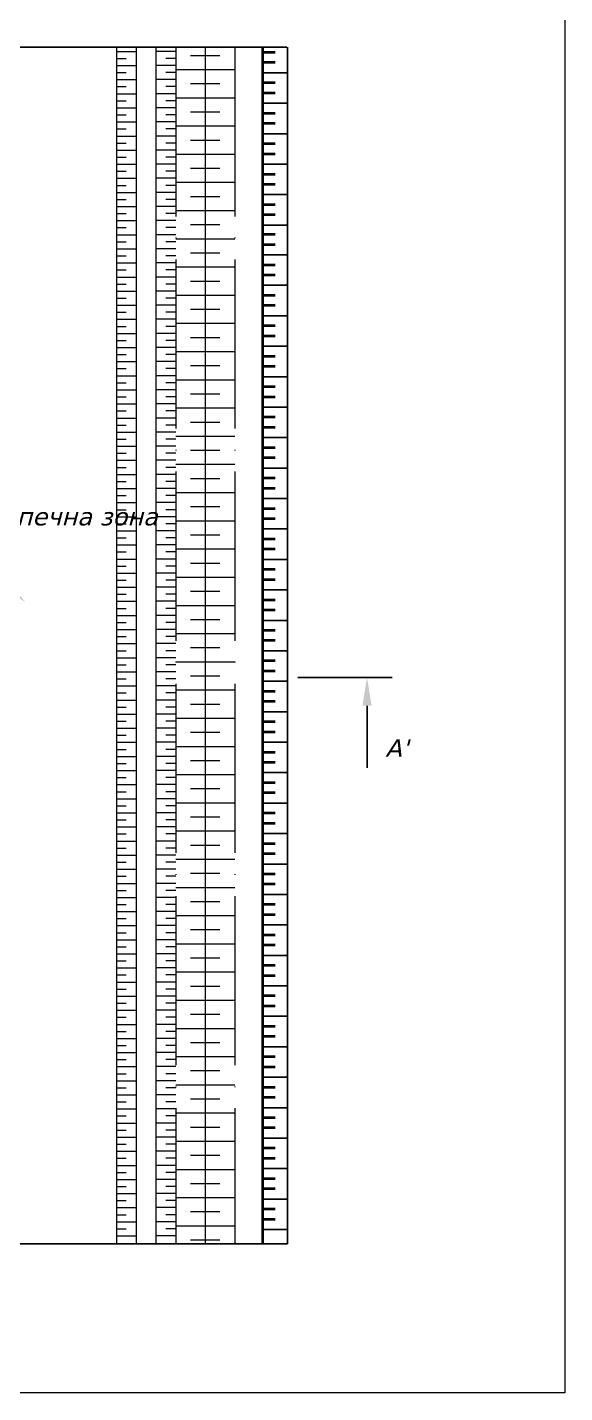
# Model space of a CAD drawing. Header units: millimetres. Extents: x -1138 to 1768, y 100 to 1081.
# Drawn here: x 1108.6 to 1185, y 440.9 to 634.6 of the extents above; entities that cross this region are included whole.
import ezdxf
from ezdxf import colors
from ezdxf.entities.mleader import LeaderData, LeaderLine
from ezdxf.math import Vec2, Vec3

# ---------------------------------------------------------------- set-up
doc = ezdxf.new("R2010")
doc.units = ezdxf.units.MM
doc.linetypes.add('ACAD_ISO04W100', pattern=[30, 24, -3, 0, -3])
doc.layers.add('НАДЗЕМКА', color=7, linetype='Continuous')
doc.layers.add('ТРАНСПОРТ', color=7, linetype='Continuous')
doc.styles.get("Standard").update_dxf_attribs({"font": 'calibri.ttf'})
doc.styles.add('стиль1', font='verdanai.ttf', dxfattribs={"height": 2.5})

msp = doc.modelspace()

# ---------------------------------------------------------------- linework, layer by layer
at = {"color": 6, "lineweight": 20}
msp.add_lwpolyline([(956.512, 735.66), (1184.956, 735.66), (1184.956, 440.944), (956.512, 440.944)], close=True, dxfattribs=at)
at = {"lineweight": 20}
for points in [[(1121.297, 631.793), (1121.297, 462.063)], [(1124.107, 631.793), (1124.107, 462.063)], [(1126.917, 631.793), (1126.917, 462.063)], [(1133.911, 631.793), (1133.911, 462.063)], [(1121.297, 631.19), (1124.107, 631.19)], [(1121.297, 630.19), (1122.702, 630.19)], [(1129.727, 631.19), (1126.917, 631.19)], [(1129.727, 630.19), (1128.322, 630.19)], [(1121.297, 629.19), (1124.107, 629.19)], [(1121.297, 628.19), (1122.702, 628.19)], [(1129.727, 629.19), (1126.917, 629.19)], [(1129.727, 628.19), (1128.322, 628.19)], [(1121.297, 627.19), (1124.107, 627.19)], [(1121.297, 627.19), (1124.107, 627.19)], [(1121.297, 626.19), (1122.702, 626.19)], [(1129.727, 627.19), (1126.917, 627.19)], [(1129.727, 627.19), (1126.917, 627.19)], [(1129.727, 626.19), (1128.322, 626.19)], [(1121.297, 625.19), (1124.107, 625.19)], [(1121.297, 624.19), (1122.702, 624.19)], [(1129.727, 625.19), (1126.917, 625.19)], [(1129.727, 624.19), (1128.322, 624.19)], [(1121.297, 623.19), (1124.107, 623.19)], [(1121.297, 623.19), (1124.107, 623.19)], [(1121.297, 622.19), (1122.702, 622.19)], [(1129.727, 623.19), (1126.917, 623.19)], [(1129.727, 623.19), (1126.917, 623.19)], [(1129.727, 622.19), (1128.322, 622.19)], [(1121.297, 621.19), (1124.107, 621.19)], [(1121.297, 620.19), (1122.702, 620.19)], [(1129.727, 621.19), (1126.917, 621.19)], [(1129.727, 620.19), (1128.322, 620.19)], [(1121.297, 619.19), (1124.107, 619.19)], [(1121.297, 619.19), (1124.107, 619.19)], [(1121.297, 618.19), (1122.702, 618.19)], [(1129.727, 619.19), (1126.917, 619.19)], [(1129.727, 619.19), (1126.917, 619.19)], [(1129.727, 618.19), (1128.322, 618.19)], [(1121.297, 617.19), (1124.107, 617.19)], [(1121.297, 616.19), (1122.702, 616.19)], [(1129.727, 617.19), (1126.917, 617.19)], [(1129.727, 616.19), (1128.322, 616.19)], [(1121.297, 615.19), (1124.107, 615.19)], [(1121.297, 615.19), (1124.107, 615.19)], [(1121.297, 614.19), (1122.702, 614.19)], [(1129.727, 615.19), (1126.917, 615.19)], [(1129.727, 615.19), (1126.917, 615.19)], [(1129.727, 614.19), (1128.322, 614.19)], [(1121.297, 613.19), (1124.107, 613.19)], [(1121.297, 612.19), (1122.702, 612.19)], [(1129.727, 613.19), (1126.917, 613.19)], [(1129.727, 612.19), (1128.322, 612.19)], [(1121.297, 611.19), (1124.107, 611.19)], [(1121.297, 611.19), (1124.107, 611.19)], [(1121.297, 610.19), (1122.702, 610.19)], [(1129.727, 611.19), (1126.917, 611.19)], [(1129.727, 611.19), (1126.917, 611.19)], [(1129.727, 610.19), (1128.322, 610.19)], [(1121.297, 609.19), (1124.107, 609.19)], [(1121.297, 608.19), (1122.702, 608.19)], [(1129.727, 609.19), (1126.917, 609.19)], [(1129.727, 608.19), (1128.322, 608.19)], [(1121.297, 607.19), (1124.107, 607.19)], [(1121.297, 607.19), (1124.107, 607.19)], [(1121.297, 606.19), (1122.702, 606.19)], [(1129.727, 607.19), (1126.917, 607.19)], [(1129.727, 607.19), (1126.917, 607.19)], [(1129.727, 606.19), (1128.322, 606.19)], [(1121.297, 605.19), (1124.107, 605.19)], [(1129.727, 605.19), (1126.917, 605.19)], [(1121.297, 604.19), (1122.702, 604.19)], [(1121.297, 603.19), (1124.107, 603.19)], [(1121.297, 603.19), (1124.107, 603.19)], [(1129.727, 603.19), (1126.917, 603.19)], [(1129.727, 603.19), (1126.917, 603.19)], [(1129.727, 604.19), (1128.322, 604.19)], [(1121.297, 602.19), (1122.702, 602.19)], [(1121.297, 601.19), (1124.107, 601.19)], [(1129.727, 601.19), (1126.917, 601.19)], [(1129.727, 602.19), (1128.322, 602.19)], [(1121.297, 600.19), (1122.702, 600.19)], [(1121.297, 599.19), (1124.107, 599.19)], [(1121.297, 599.19), (1124.107, 599.19)], [(1129.727, 599.19), (1126.917, 599.19)], [(1129.727, 599.19), (1126.917, 599.19)], [(1129.727, 600.19), (1128.322, 600.19)], [(1121.297, 598.19), (1122.702, 598.19)], [(1121.297, 597.19), (1124.107, 597.19)], [(1129.727, 597.19), (1126.917, 597.19)], [(1129.727, 598.19), (1128.322, 598.19)], [(1121.297, 596.19), (1122.702, 596.19)], [(1121.297, 595.19), (1124.107, 595.19)], [(1121.297, 595.19), (1124.107, 595.19)], [(1129.727, 595.19), (1126.917, 595.19)], [(1129.727, 595.19), (1126.917, 595.19)], [(1129.727, 596.19), (1128.322, 596.19)], [(1121.297, 594.19), (1122.702, 594.19)], [(1121.297, 593.19), (1124.107, 593.19)], [(1129.727, 593.19), (1126.917, 593.19)], [(1129.727, 594.19), (1128.322, 594.19)], [(1121.297, 592.19), (1122.702, 592.19)], [(1121.297, 591.19), (1124.107, 591.19)], [(1121.297, 591.19), (1124.107, 591.19)], [(1129.727, 591.19), (1126.917, 591.19)], [(1129.727, 591.19), (1126.917, 591.19)], [(1129.727, 592.19), (1128.322, 592.19)], [(1121.297, 590.19), (1122.702, 590.19)], [(1121.297, 589.19), (1124.107, 589.19)], [(1129.727, 589.19), (1126.917, 589.19)], [(1129.727, 590.19), (1128.322, 590.19)], [(1121.297, 588.19), (1122.702, 588.19)], [(1121.297, 587.19), (1124.107, 587.19)], [(1121.297, 587.19), (1124.107, 587.19)], [(1129.727, 587.19), (1126.917, 587.19)], [(1129.727, 587.19), (1126.917, 587.19)], [(1129.727, 588.19), (1128.322, 588.19)], [(1121.297, 586.19), (1122.702, 586.19)], [(1121.297, 585.19), (1124.107, 585.19)], [(1129.727, 585.19), (1126.917, 585.19)], [(1129.727, 586.19), (1128.322, 586.19)], [(1121.297, 584.19), (1122.702, 584.19)], [(1121.297, 583.19), (1124.107, 583.19)], [(1121.297, 583.19), (1124.107, 583.19)], [(1129.727, 583.19), (1126.917, 583.19)], [(1129.727, 583.19), (1126.917, 583.19)], [(1129.727, 584.19), (1128.322, 584.19)], [(1121.297, 582.19), (1122.702, 582.19)], [(1121.297, 581.19), (1124.107, 581.19)], [(1129.727, 581.19), (1126.917, 581.19)], [(1129.727, 582.19), (1128.322, 582.19)], [(1121.297, 580.19), (1122.702, 580.19)], [(1121.297, 579.19), (1124.107, 579.19)], [(1121.297, 579.19), (1124.107, 579.19)], [(1129.727, 579.19), (1126.917, 579.19)], [(1129.727, 579.19), (1126.917, 579.19)], [(1129.727, 580.19), (1128.322, 580.19)], [(1121.297, 578.19), (1122.702, 578.19)], [(1121.297, 577.19), (1124.107, 577.19)], [(1129.727, 577.19), (1126.917, 577.19)], [(1129.727, 578.19), (1128.322, 578.19)], [(1121.297, 576.19), (1122.702, 576.19)], [(1121.297, 575.19), (1124.107, 575.19)], [(1121.297, 575.19), (1124.107, 575.19)], [(1129.727, 575.19), (1126.917, 575.19)], [(1129.727, 575.19), (1126.917, 575.19)], [(1129.727, 576.19), (1128.322, 576.19)], [(1121.297, 574.19), (1122.702, 574.19)], [(1129.727, 574.19), (1128.322, 574.19)], [(1121.297, 573.19), (1124.107, 573.19)], [(1121.297, 572.19), (1122.702, 572.19)], [(1129.727, 573.19), (1126.917, 573.19)], [(1129.727, 572.19), (1128.322, 572.19)], [(1121.297, 571.19), (1124.107, 571.19)], [(1121.297, 571.19), (1124.107, 571.19)], [(1121.297, 570.19), (1122.702, 570.19)], [(1129.727, 571.19), (1126.917, 571.19)], [(1129.727, 571.19), (1126.917, 571.19)], [(1129.727, 570.19), (1128.322, 570.19)], [(1121.297, 569.19), (1124.107, 569.19)], [(1121.297, 568.19), (1122.702, 568.19)], [(1129.727, 569.19), (1126.917, 569.19)], [(1129.727, 568.19), (1128.322, 568.19)], [(1121.297, 567.19), (1124.107, 567.19)], [(1121.297, 567.19), (1124.107, 567.19)], [(1121.297, 566.19), (1122.702, 566.19)], [(1129.727, 567.19), (1126.917, 567.19)], [(1129.727, 567.19), (1126.917, 567.19)], [(1129.727, 566.19), (1128.322, 566.19)], [(1121.297, 565.19), (1124.107, 565.19)], [(1121.297, 564.19), (1122.702, 564.19)], [(1129.727, 565.19), (1126.917, 565.19)], [(1129.727, 564.19), (1128.322, 564.19)], [(1121.297, 563.19), (1124.107, 563.19)], [(1121.297, 563.19), (1124.107, 563.19)], [(1121.297, 562.19), (1122.702, 562.19)], [(1129.727, 563.19), (1126.917, 563.19)], [(1129.727, 563.19), (1126.917, 563.19)], [(1129.727, 562.19), (1128.322, 562.19)], [(1121.297, 561.19), (1124.107, 561.19)], [(1121.297, 560.19), (1122.702, 560.19)], [(1129.727, 561.19), (1126.917, 561.19)], [(1129.727, 560.19), (1128.322, 560.19)], [(1121.297, 559.19), (1124.107, 559.19)], [(1121.297, 559.19), (1124.107, 559.19)], [(1121.297, 558.19), (1122.702, 558.19)], [(1129.727, 559.19), (1126.917, 559.19)], [(1129.727, 559.19), (1126.917, 559.19)], [(1129.727, 558.19), (1128.322, 558.19)], [(1121.297, 557.19), (1124.107, 557.19)], [(1121.297, 556.19), (1122.702, 556.19)], [(1129.727, 557.19), (1126.917, 557.19)], [(1129.727, 556.19), (1128.322, 556.19)], [(1121.297, 555.19), (1124.107, 555.19)], [(1121.297, 555.19), (1124.107, 555.19)], [(1121.297, 554.19), (1122.702, 554.19)], [(1129.727, 555.19), (1126.917, 555.19)], [(1129.727, 555.19), (1126.917, 555.19)], [(1129.727, 554.19), (1128.322, 554.19)], [(1121.297, 553.19), (1124.107, 553.19)], [(1121.297, 552.19), (1122.702, 552.19)], [(1129.727, 553.19), (1126.917, 553.19)], [(1129.727, 552.19), (1128.322, 552.19)], [(1121.297, 551.19), (1124.107, 551.19)], [(1121.297, 551.19), (1124.107, 551.19)], [(1121.297, 550.19), (1122.702, 550.19)], [(1129.727, 551.19), (1126.917, 551.19)], [(1129.727, 551.19), (1126.917, 551.19)], [(1129.727, 550.19), (1128.322, 550.19)], [(1121.297, 549.19), (1124.107, 549.19)], [(1121.297, 548.19), (1122.702, 548.19)], [(1129.727, 549.19), (1126.917, 549.19)], [(1129.727, 548.19), (1128.322, 548.19)], [(1121.297, 547.19), (1124.107, 547.19)], [(1121.297, 547.19), (1124.107, 547.19)], [(1121.297, 546.19), (1122.702, 546.19)], [(1129.727, 547.19), (1126.917, 547.19)], [(1129.727, 547.19), (1126.917, 547.19)], [(1129.727, 546.19), (1128.322, 546.19)], [(1121.297, 545.19), (1124.107, 545.19)], [(1129.727, 545.19), (1126.917, 545.19)], [(1121.297, 544.19), (1122.702, 544.19)], [(1121.297, 543.19), (1124.107, 543.19)], [(1121.297, 543.19), (1124.107, 543.19)], [(1129.727, 543.19), (1126.917, 543.19)], [(1129.727, 543.19), (1126.917, 543.19)], [(1129.727, 544.19), (1128.322, 544.19)], [(1121.297, 542.19), (1122.702, 542.19)], [(1121.297, 541.19), (1124.107, 541.19)], [(1129.727, 541.19), (1126.917, 541.19)], [(1129.727, 542.19), (1128.322, 542.19)], [(1121.297, 540.19), (1122.702, 540.19)], [(1121.297, 539.19), (1124.107, 539.19)], [(1121.297, 539.19), (1124.107, 539.19)], [(1129.727, 539.19), (1126.917, 539.19)], [(1129.727, 539.19), (1126.917, 539.19)], [(1129.727, 540.19), (1128.322, 540.19)], [(1121.297, 538.19), (1122.702, 538.19)], [(1121.297, 537.19), (1124.107, 537.19)], [(1129.727, 537.19), (1126.917, 537.19)], [(1129.727, 538.19), (1128.322, 538.19)], [(1121.297, 536.19), (1122.702, 536.19)], [(1121.297, 535.19), (1124.107, 535.19)], [(1121.297, 535.19), (1124.107, 535.19)], [(1129.727, 535.19), (1126.917, 535.19)], [(1129.727, 535.19), (1126.917, 535.19)], [(1129.727, 536.19), (1128.322, 536.19)], [(1121.297, 534.19), (1122.702, 534.19)], [(1121.297, 533.19), (1124.107, 533.19)], [(1129.727, 533.19), (1126.917, 533.19)], [(1129.727, 534.19), (1128.322, 534.19)], [(1121.297, 532.19), (1122.702, 532.19)], [(1121.297, 531.19), (1124.107, 531.19)], [(1121.297, 531.19), (1124.107, 531.19)], [(1129.727, 531.19), (1126.917, 531.19)], [(1129.727, 531.19), (1126.917, 531.19)], [(1129.727, 532.19), (1128.322, 532.19)], [(1121.297, 530.19), (1122.702, 530.19)], [(1121.297, 529.19), (1124.107, 529.19)], [(1129.727, 529.19), (1126.917, 529.19)], [(1129.727, 530.19), (1128.322, 530.19)], [(1121.297, 528.19), (1122.702, 528.19)], [(1121.297, 527.19), (1124.107, 527.19)], [(1121.297, 527.19), (1124.107, 527.19)], [(1129.727, 527.19), (1126.917, 527.19)], [(1129.727, 527.19), (1126.917, 527.19)], [(1129.727, 528.19), (1128.322, 528.19)], [(1121.297, 526.19), (1122.702, 526.19)], [(1121.297, 525.19), (1124.107, 525.19)], [(1129.727, 525.19), (1126.917, 525.19)], [(1129.727, 526.19), (1128.322, 526.19)], [(1121.297, 524.19), (1122.702, 524.19)], [(1121.297, 523.19), (1124.107, 523.19)], [(1121.297, 523.19), (1124.107, 523.19)], [(1129.727, 523.19), (1126.917, 523.19)], [(1129.727, 523.19), (1126.917, 523.19)], [(1129.727, 524.19), (1128.322, 524.19)], [(1121.297, 522.19), (1122.702, 522.19)], [(1121.297, 521.19), (1124.107, 521.19)], [(1129.727, 521.19), (1126.917, 521.19)], [(1129.727, 522.19), (1128.322, 522.19)], [(1121.297, 520.19), (1122.702, 520.19)], [(1121.297, 519.19), (1124.107, 519.19)], [(1121.297, 519.19), (1124.107, 519.19)], [(1129.727, 519.19), (1126.917, 519.19)], [(1129.727, 519.19), (1126.917, 519.19)], [(1129.727, 520.19), (1128.322, 520.19)], [(1121.297, 518.19), (1122.702, 518.19)], [(1121.297, 517.19), (1124.107, 517.19)], [(1129.727, 517.19), (1126.917, 517.19)], [(1129.727, 518.19), (1128.322, 518.19)], [(1121.297, 516.19), (1122.702, 516.19)], [(1121.297, 515.19), (1124.107, 515.19)], [(1121.297, 515.19), (1124.107, 515.19)], [(1129.727, 515.19), (1126.917, 515.19)], [(1129.727, 515.19), (1126.917, 515.19)], [(1129.727, 516.19), (1128.322, 516.19)], [(1121.297, 514.19), (1122.702, 514.19)], [(1129.727, 514.19), (1128.322, 514.19)], [(1121.297, 513.19), (1124.107, 513.19)], [(1121.297, 512.19), (1122.702, 512.19)], [(1129.727, 513.19), (1126.917, 513.19)], [(1129.727, 512.19), (1128.322, 512.19)], [(1121.297, 511.19), (1124.107, 511.19)], [(1121.297, 511.19), (1124.107, 511.19)], [(1121.297, 510.19), (1122.702, 510.19)], [(1129.727, 511.19), (1126.917, 511.19)], [(1129.727, 511.19), (1126.917, 511.19)], [(1129.727, 510.19), (1128.322, 510.19)], [(1121.297, 509.19), (1124.107, 509.19)], [(1121.297, 508.19), (1122.702, 508.19)], [(1129.727, 509.19), (1126.917, 509.19)], [(1129.727, 508.19), (1128.322, 508.19)], [(1121.297, 507.19), (1124.107, 507.19)], [(1121.297, 507.19), (1124.107, 507.19)], [(1121.297, 506.19), (1122.702, 506.19)], [(1129.727, 507.19), (1126.917, 507.19)], [(1129.727, 507.19), (1126.917, 507.19)], [(1129.727, 506.19), (1128.322, 506.19)], [(1121.297, 505.19), (1124.107, 505.19)], [(1121.297, 504.19), (1122.702, 504.19)], [(1129.727, 505.19), (1126.917, 505.19)], [(1129.727, 504.19), (1128.322, 504.19)], [(1121.297, 503.19), (1124.107, 503.19)], [(1121.297, 503.19), (1124.107, 503.19)], [(1121.297, 502.19), (1122.702, 502.19)], [(1129.727, 503.19), (1126.917, 503.19)], [(1129.727, 503.19), (1126.917, 503.19)], [(1129.727, 502.19), (1128.322, 502.19)], [(1121.297, 501.19), (1124.107, 501.19)], [(1121.297, 500.19), (1122.702, 500.19)], [(1129.727, 501.19), (1126.917, 501.19)], [(1129.727, 500.19), (1128.322, 500.19)], [(1121.297, 499.19), (1124.107, 499.19)], [(1121.297, 499.19), (1124.107, 499.19)], [(1121.297, 498.19), (1122.702, 498.19)], [(1129.727, 499.19), (1126.917, 499.19)], [(1129.727, 499.19), (1126.917, 499.19)], [(1129.727, 498.19), (1128.322, 498.19)], [(1121.297, 497.19), (1124.107, 497.19)], [(1121.297, 496.19), (1122.702, 496.19)], [(1129.727, 497.19), (1126.917, 497.19)], [(1129.727, 496.19), (1128.322, 496.19)], [(1121.297, 495.19), (1124.107, 495.19)], [(1121.297, 495.19), (1124.107, 495.19)], [(1121.297, 494.19), (1122.702, 494.19)], [(1129.727, 495.19), (1126.917, 495.19)], [(1129.727, 495.19), (1126.917, 495.19)], [(1129.727, 494.19), (1128.322, 494.19)], [(1121.297, 493.19), (1124.107, 493.19)], [(1121.297, 492.19), (1122.702, 492.19)], [(1129.727, 493.19), (1126.917, 493.19)], [(1129.727, 492.19), (1128.322, 492.19)], [(1121.297, 491.19), (1124.107, 491.19)], [(1121.297, 491.19), (1124.107, 491.19)], [(1121.297, 490.19), (1122.702, 490.19)], [(1129.727, 491.19), (1126.917, 491.19)], [(1129.727, 491.19), (1126.917, 491.19)], [(1129.727, 490.19), (1128.322, 490.19)], [(1121.297, 489.19), (1124.107, 489.19)], [(1121.297, 488.19), (1122.702, 488.19)], [(1129.727, 489.19), (1126.917, 489.19)], [(1129.727, 488.19), (1128.322, 488.19)], [(1121.297, 487.19), (1124.107, 487.19)], [(1121.297, 487.19), (1124.107, 487.19)], [(1121.297, 486.19), (1122.702, 486.19)], [(1129.727, 487.19), (1126.917, 487.19)], [(1129.727, 487.19), (1126.917, 487.19)], [(1129.727, 486.19), (1128.322, 486.19)], [(1121.297, 485.19), (1124.107, 485.19)], [(1121.297, 484.19), (1122.702, 484.19)], [(1129.727, 485.19), (1126.917, 485.19)], [(1129.727, 484.19), (1128.322, 484.19)], [(1121.297, 483.19), (1124.107, 483.19)], [(1121.297, 483.19), (1124.107, 483.19)], [(1129.727, 483.19), (1126.917, 483.19)], [(1129.727, 483.19), (1126.917, 483.19)], [(1121.297, 482.19), (1122.702, 482.19)], [(1121.297, 481.19), (1124.107, 481.19)], [(1129.727, 481.19), (1126.917, 481.19)], [(1129.727, 482.19), (1128.322, 482.19)], [(1121.297, 480.19), (1122.702, 480.19)], [(1121.297, 479.19), (1124.107, 479.19)], [(1121.297, 479.19), (1124.107, 479.19)], [(1129.727, 479.19), (1126.917, 479.19)], [(1129.727, 479.19), (1126.917, 479.19)], [(1129.727, 480.19), (1128.322, 480.19)], [(1121.297, 478.19), (1122.702, 478.19)], [(1121.297, 477.19), (1124.107, 477.19)], [(1129.727, 477.19), (1126.917, 477.19)], [(1129.727, 478.19), (1128.322, 478.19)], [(1121.297, 476.19), (1122.702, 476.19)], [(1121.297, 475.19), (1124.107, 475.19)], [(1121.297, 475.19), (1124.107, 475.19)], [(1129.727, 475.19), (1126.917, 475.19)], [(1129.727, 475.19), (1126.917, 475.19)], [(1129.727, 476.19), (1128.322, 476.19)], [(1121.297, 474.19), (1122.702, 474.19)], [(1121.297, 473.19), (1124.107, 473.19)], [(1129.727, 473.19), (1126.917, 473.19)], [(1129.727, 474.19), (1128.322, 474.19)], [(1121.297, 472.19), (1122.702, 472.19)], [(1121.297, 471.19), (1124.107, 471.19)], [(1121.297, 471.19), (1124.107, 471.19)], [(1129.727, 471.19), (1126.917, 471.19)], [(1129.727, 471.19), (1126.917, 471.19)], [(1129.727, 472.19), (1128.322, 472.19)], [(1121.297, 470.19), (1122.702, 470.19)], [(1121.297, 469.19), (1124.107, 469.19)], [(1129.727, 469.19), (1126.917, 469.19)], [(1129.727, 470.19), (1128.322, 470.19)], [(1121.297, 468.19), (1122.702, 468.19)], [(1121.297, 467.19), (1124.107, 467.19)], [(1121.297, 467.19), (1124.107, 467.19)], [(1129.727, 467.19), (1126.917, 467.19)], [(1129.727, 467.19), (1126.917, 467.19)], [(1129.727, 468.19), (1128.322, 468.19)], [(1121.297, 466.19), (1122.702, 466.19)], [(1121.297, 465.19), (1124.107, 465.19)], [(1129.727, 465.19), (1126.917, 465.19)], [(1129.727, 466.19), (1128.322, 466.19)], [(1121.297, 464.19), (1122.702, 464.19)], [(1121.297, 463.19), (1124.107, 463.19)], [(1121.297, 463.19), (1124.107, 463.19)], [(1129.727, 463.19), (1126.917, 463.19)], [(1129.727, 463.19), (1126.917, 463.19)], [(1129.727, 464.19), (1128.322, 464.19)]]:
    msp.add_lwpolyline(points, dxfattribs=at)
at = {"linetype": 'ACAD_ISO04W100', "lineweight": 20}
for points in [[(1129.727, 631.793), (1129.727, 462.063)], [(1138.095, 631.793), (1138.095, 462.063)]]:
    msp.add_lwpolyline(points, dxfattribs=at)
at = {"layer": 'НАДЗЕМКА'}
for points in [[(1145.598, 462.063), (984.292, 462.063), (984.292, 462.063), (984.292, 631.793), (1145.502, 631.793)], [(1145.598, 631.793), (1145.598, 612.841), (1145.598, 462.063)], [(1145.598, 628.152), (1142.058, 628.152)], [(1145.598, 623.832), (1142.058, 623.832)], [(1145.598, 619.512), (1142.058, 619.512)], [(1145.598, 615.192), (1142.058, 615.192)], [(1145.598, 610.872), (1142.058, 610.872)], [(1145.598, 606.552), (1142.058, 606.552)], [(1145.598, 602.33), (1142.058, 602.33)], [(1145.598, 598.01), (1142.058, 598.01)], [(1145.598, 593.69), (1142.058, 593.69)], [(1145.598, 589.37), (1142.058, 589.37)], [(1145.598, 585.05), (1142.058, 585.05)], [(1145.598, 580.73), (1142.058, 580.73)], [(1145.598, 576.41), (1142.058, 576.41)], [(1145.598, 572.09), (1142.058, 572.09)], [(1145.598, 567.77), (1142.058, 567.77)], [(1145.598, 563.45), (1142.058, 563.45)], [(1145.598, 559.13), (1142.058, 559.13)], [(1145.598, 554.81), (1142.058, 554.81)], [(1145.598, 550.49), (1142.058, 550.49)], [(1145.598, 546.17), (1142.058, 546.17)], [(1145.598, 541.85), (1142.058, 541.85)], [(1145.598, 537.53), (1142.058, 537.53)], [(1145.598, 533.21), (1142.058, 533.21)], [(1145.598, 528.89), (1142.058, 528.89)], [(1145.598, 524.57), (1142.058, 524.57)], [(1145.598, 520.25), (1142.058, 520.25)], [(1145.598, 515.93), (1142.058, 515.93)], [(1145.598, 511.61), (1142.058, 511.61)], [(1145.598, 507.29), (1142.058, 507.29)], [(1145.598, 502.97), (1142.058, 502.97)], [(1145.598, 498.65), (1142.058, 498.65)], [(1145.598, 494.33), (1142.058, 494.33)], [(1145.598, 490.01), (1142.058, 490.01)], [(1145.598, 485.69), (1142.058, 485.69)], [(1145.598, 481.37), (1142.058, 481.37)], [(1145.598, 477.05), (1142.058, 477.05)], [(1145.598, 472.73), (1142.058, 472.73)], [(1145.598, 468.41), (1142.058, 468.41)], [(1145.598, 464.09), (1142.058, 464.09)]]:
    msp.add_lwpolyline(points, dxfattribs=at)
at = {"layer": 'НАДЗЕМКА', "lineweight": 40}
for points in [[(1142.058, 631.793), (1142.058, 462.063)], [(1143.828, 631.032), (1142.058, 631.032)], [(1143.828, 629.592), (1142.058, 629.592)], [(1143.828, 626.712), (1142.058, 626.712)], [(1143.828, 625.272), (1142.058, 625.272)], [(1143.828, 622.392), (1142.058, 622.392)], [(1143.828, 620.952), (1142.058, 620.952)], [(1143.828, 618.072), (1142.058, 618.072)], [(1143.828, 616.632), (1142.058, 616.632)], [(1143.828, 613.752), (1142.058, 613.752)], [(1143.828, 612.312), (1142.058, 612.312)], [(1143.828, 609.432), (1142.058, 609.432)], [(1143.828, 607.992), (1142.058, 607.992)], [(1143.828, 605.21), (1142.058, 605.21)], [(1143.828, 603.77), (1142.058, 603.77)], [(1143.828, 600.89), (1142.058, 600.89)], [(1143.828, 599.45), (1142.058, 599.45)], [(1143.828, 596.57), (1142.058, 596.57)], [(1143.828, 595.13), (1142.058, 595.13)], [(1143.828, 592.25), (1142.058, 592.25)], [(1143.828, 590.81), (1142.058, 590.81)], [(1143.828, 587.93), (1142.058, 587.93)], [(1143.828, 586.49), (1142.058, 586.49)], [(1143.828, 583.61), (1142.058, 583.61)], [(1143.828, 582.17), (1142.058, 582.17)], [(1143.828, 579.29), (1142.058, 579.29)], [(1143.828, 577.85), (1142.058, 577.85)], [(1143.828, 574.97), (1142.058, 574.97)], [(1143.828, 573.53), (1142.058, 573.53)], [(1143.828, 570.65), (1142.058, 570.65)], [(1143.828, 569.21), (1142.058, 569.21)], [(1143.828, 566.33), (1142.058, 566.33)], [(1143.828, 564.89), (1142.058, 564.89)], [(1143.828, 562.01), (1142.058, 562.01)], [(1143.828, 560.57), (1142.058, 560.57)], [(1143.828, 557.69), (1142.058, 557.69)], [(1143.828, 556.25), (1142.058, 556.25)], [(1143.828, 553.37), (1142.058, 553.37)], [(1143.828, 551.93), (1142.058, 551.93)], [(1143.828, 549.05), (1142.058, 549.05)], [(1143.828, 547.61), (1142.058, 547.61)], [(1143.828, 544.73), (1142.058, 544.73)], [(1143.828, 543.29), (1142.058, 543.29)], [(1143.828, 540.41), (1142.058, 540.41)], [(1143.828, 538.97), (1142.058, 538.97)], [(1143.828, 536.09), (1142.058, 536.09)], [(1143.828, 534.65), (1142.058, 534.65)], [(1143.828, 531.77), (1142.058, 531.77)], [(1143.828, 530.33), (1142.058, 530.33)], [(1143.828, 527.45), (1142.058, 527.45)], [(1143.828, 526.01), (1142.058, 526.01)], [(1143.828, 523.13), (1142.058, 523.13)], [(1143.828, 521.69), (1142.058, 521.69)], [(1143.828, 518.81), (1142.058, 518.81)], [(1143.828, 517.37), (1142.058, 517.37)], [(1143.828, 514.49), (1142.058, 514.49)], [(1143.828, 513.05), (1142.058, 513.05)], [(1143.828, 510.17), (1142.058, 510.17)], [(1143.828, 508.73), (1142.058, 508.73)], [(1143.828, 505.85), (1142.058, 505.85)], [(1143.828, 504.41), (1142.058, 504.41)], [(1143.828, 501.53), (1142.058, 501.53)], [(1143.828, 500.09), (1142.058, 500.09)], [(1143.828, 497.21), (1142.058, 497.21)], [(1143.828, 497.21), (1142.058, 497.21)], [(1143.828, 495.77), (1142.058, 495.77)], [(1143.828, 492.89), (1142.058, 492.89)], [(1143.828, 491.45), (1142.058, 491.45)], [(1143.828, 488.57), (1142.058, 488.57)], [(1143.828, 488.57), (1142.058, 488.57)], [(1143.828, 487.13), (1142.058, 487.13)], [(1143.828, 484.25), (1142.058, 484.25)], [(1143.828, 482.81), (1142.058, 482.81)], [(1143.828, 479.93), (1142.058, 479.93)], [(1143.828, 479.93), (1142.058, 479.93)], [(1143.828, 478.49), (1142.058, 478.49)], [(1143.828, 475.61), (1142.058, 475.61)], [(1143.828, 474.17), (1142.058, 474.17)], [(1143.828, 471.29), (1142.058, 471.29)], [(1143.828, 469.85), (1142.058, 469.85)], [(1143.828, 466.97), (1142.058, 466.97)], [(1143.828, 465.53), (1142.058, 465.53)]]:
    msp.add_lwpolyline(points, dxfattribs=at)
at = {"layer": 'ТРАНСПОРТ'}
msp.add_line((1147.041, 542.37), (1160.444, 542.37), dxfattribs=at)
at = {"layer": 'ТРАНСПОРТ', "lineweight": 20}
for points in [[(1136.003, 630.573), (1131.819, 630.573)], [(1138.095, 628.573), (1129.727, 628.573)], [(1136.003, 626.573), (1131.819, 626.573)], [(1138.095, 624.573), (1129.727, 624.573)], [(1136.003, 622.573), (1131.819, 622.573)], [(1138.095, 620.573), (1129.727, 620.573)], [(1136.003, 618.573), (1131.819, 618.573)], [(1138.095, 616.573), (1129.727, 616.573)], [(1136.003, 614.573), (1131.819, 614.573)], [(1138.095, 612.573), (1129.727, 612.573)], [(1136.003, 610.573), (1131.819, 610.573)], [(1138.095, 608.573), (1129.727, 608.573)], [(1136.003, 606.573), (1131.819, 606.573)], [(1138.095, 604.573), (1129.727, 604.573)], [(1136.003, 602.573), (1131.819, 602.573)], [(1138.095, 600.573), (1129.727, 600.573)], [(1136.003, 598.573), (1131.819, 598.573)], [(1138.095, 596.573), (1129.727, 596.573)], [(1136.003, 594.573), (1131.819, 594.573)], [(1138.095, 592.573), (1129.727, 592.573)], [(1136.003, 590.573), (1131.819, 590.573)], [(1138.095, 588.573), (1129.727, 588.573)], [(1136.003, 586.573), (1131.819, 586.573)], [(1138.095, 584.573), (1129.727, 584.573)], [(1136.003, 582.573), (1131.819, 582.573)], [(1138.095, 580.573), (1129.727, 580.573)], [(1136.003, 578.573), (1131.819, 578.573)], [(1138.095, 576.573), (1129.727, 576.573)], [(1136.003, 574.573), (1131.819, 574.573)], [(1138.095, 572.573), (1129.727, 572.573)], [(1136.003, 570.573), (1131.819, 570.573)], [(1138.095, 568.573), (1129.727, 568.573)], [(1136.003, 566.573), (1131.819, 566.573)], [(1138.095, 564.573), (1129.727, 564.573)], [(1136.003, 562.573), (1131.819, 562.573)], [(1138.095, 560.573), (1129.727, 560.573)], [(1136.003, 558.573), (1131.819, 558.573)], [(1138.095, 556.573), (1129.727, 556.573)], [(1136.003, 554.573), (1131.819, 554.573)], [(1138.095, 552.573), (1129.727, 552.573)], [(1136.003, 550.573), (1131.819, 550.573)], [(1138.095, 548.573), (1129.727, 548.573)], [(1136.003, 546.573), (1131.819, 546.573)], [(1138.095, 544.573), (1129.727, 544.573)], [(1136.003, 542.573), (1131.819, 542.573)], [(1138.095, 540.573), (1129.727, 540.573)], [(1136.003, 538.573), (1131.819, 538.573)], [(1138.095, 536.573), (1129.727, 536.573)], [(1136.003, 534.573), (1131.819, 534.573)], [(1138.095, 532.573), (1129.727, 532.573)], [(1136.003, 530.573), (1131.819, 530.573)], [(1138.095, 528.573), (1129.727, 528.573)], [(1136.003, 526.573), (1131.819, 526.573)], [(1138.095, 524.573), (1129.727, 524.573)], [(1136.003, 522.573), (1131.819, 522.573)], [(1138.095, 520.573), (1129.727, 520.573)], [(1136.003, 518.573), (1131.819, 518.573)], [(1138.095, 516.573), (1129.727, 516.573)], [(1136.003, 514.573), (1131.819, 514.573)], [(1138.095, 512.573), (1129.727, 512.573)], [(1136.003, 510.573), (1131.819, 510.573)], [(1138.095, 508.573), (1129.727, 508.573)], [(1136.003, 506.573), (1131.819, 506.573)], [(1138.095, 504.573), (1129.727, 504.573)], [(1136.003, 502.573), (1131.819, 502.573)], [(1138.095, 500.573), (1129.727, 500.573)], [(1136.003, 498.573), (1131.819, 498.573)], [(1138.095, 496.573), (1129.727, 496.573)], [(1136.003, 494.573), (1131.819, 494.573)], [(1138.095, 492.573), (1129.727, 492.573)], [(1136.003, 490.573), (1131.819, 490.573)], [(1138.095, 488.573), (1129.727, 488.573)], [(1136.003, 486.573), (1131.819, 486.573)], [(1138.095, 484.573), (1129.727, 484.573)], [(1136.003, 482.573), (1131.819, 482.573)], [(1138.095, 480.573), (1129.727, 480.573)], [(1136.003, 478.573), (1131.819, 478.573)], [(1138.095, 476.573), (1129.727, 476.573)], [(1136.003, 474.573), (1131.819, 474.573)], [(1138.095, 472.573), (1129.727, 472.573)], [(1136.003, 470.573), (1131.819, 470.573)], [(1138.095, 468.573), (1129.727, 468.573)], [(1136.003, 466.573), (1131.819, 466.573)], [(1138.095, 464.573), (1129.727, 464.573)], [(1136.003, 462.573), (1131.819, 462.573)]]:
    msp.add_lwpolyline(points, dxfattribs=at)

# ---------------------------------------------------------------- texts
at = {"layer": 'ТРАНСПОРТ', "insert": (1159.477, 533.637), "char_height": 2.5, "attachment_point": 1, "style": 'стиль1'}
msp.add_mtext_dynamic_manual_height_columns("А'", width=3.84048, gutter_width=12.5, heights=[0], dxfattribs=at)

# ---------------------------------------------------------------- leaders
at = {"layer": 'ТРАНСПОРТ', "linetype": 'ACAD_ISO04W100'}
ml = msp.add_multileader_mtext('Standard', dxfattribs=at)
ml.set_content('{\\C256;небезпечна зона}', color=256, style='стиль1')
ml.set_leader_properties()
ml.build(insert=Vec2(0, 0))
ml.multileader.update_dxf_attribs({"text_right_attachment_type": 6, "dogleg_length": 0.36})
ctx = ml.context
ctx.base_point, ctx.char_height, ctx.plane_origin = Vec3(1094.71, 565.186), 2.5, Vec3(1115.476, 551.864)
ctx.right_attachment = 6
notes = []
notes.append((ctx, [(0, (1, 1, 0), (1094.35, 565.186), (1, 0), 0.36, [(0, [(1108.374, 553.082)], 0, [])])]))
ctx.mtext.insert, ctx.mtext.flow_direction = Vec3(1096.71, 566.462), 5
at = {"layer": 'ТРАНСПОРТ'}
ml = msp.add_multileader_mtext('Standard', dxfattribs=at)
ml.set_content('', color=256)
ml.set_leader_properties()
ml.build(insert=Vec2(0, 0))
ml.multileader.update_dxf_attribs({"text_right_attachment_type": 6, "dogleg_length": 0})
ctx = ml.context
ctx.base_point, ctx.plane_origin = Vec3(1156.89, 529.573), Vec3(1156.89, 542.37)
ctx.right_attachment = 6
notes.append((ctx, [(0, (1, 1, 0), (1156.89, 529.573), (1, 0), 0, [(0, [(1156.89, 542.37)], 0, [])])]))
ctx.mtext.insert, ctx.mtext.flow_direction = Vec3(1158.89, 531.573), 5
for ctx, leaders in notes:
    for number, flags, end, landing, length, lines in leaders:
        leader = LeaderData()
        leader.index, (leader.has_last_leader_line, leader.has_dogleg_vector, leader.attachment_direction) = number, flags
        leader.last_leader_point, leader.dogleg_vector, leader.dogleg_length = Vec3(end), Vec3(landing), length
        for number, points, colour, breaks in lines:
            line = LeaderLine()
            line.index, line.vertices, line.color, line.breaks = number, Vec3.list(points), colors.encode_raw_color(colour), breaks
            leader.lines.append(line)
        ctx.leaders.append(leader)

doc.saveas('drawing.dxf')
